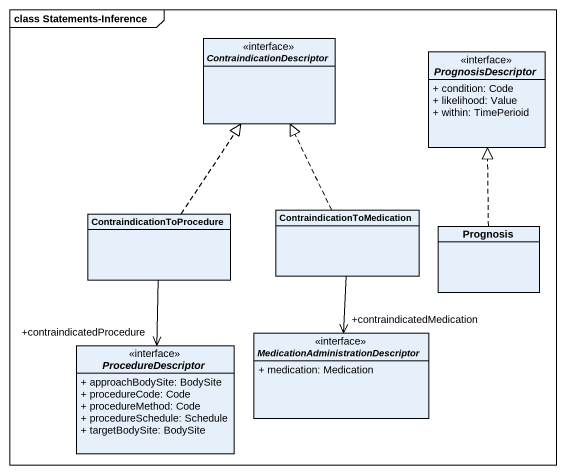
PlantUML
@startuml
mainframe class Statements-Inference
hide circle
hide empty members
skinparam classAttributeIconSize 0
interface ContraindicationDescriptor
interface PrognosisDescriptor {
  + condition: Code
  + likelihood: Value
  + within: TimePerioid
}
class ContraindicationToProcedure
class ContraindicationToMedication
class Prognosis
interface ProcedureDescriptor {
  + approachBodySite: BodySite
  + procedureCode: Code
  + procedureMethod: Code
  + procedureSchedule: Schedule
  + targetBodySite: BodySite
}
interface "MedicationAdministrationDescriptor" as MedicationAdministrationDesc {
  + medication: Medication
}
ContraindicationToProcedure .up.|> ContraindicationDescriptor
ContraindicationToProcedure --> "+contraindicatedProcedure" ProcedureDescriptor
ContraindicationToMedication .up.|> ContraindicationDescriptor
ContraindicationToMedication --> "+contraindicatedMedication" MedicationAdministrationDesc
Prognosis .up.|> PrognosisDescriptor
@enduml
